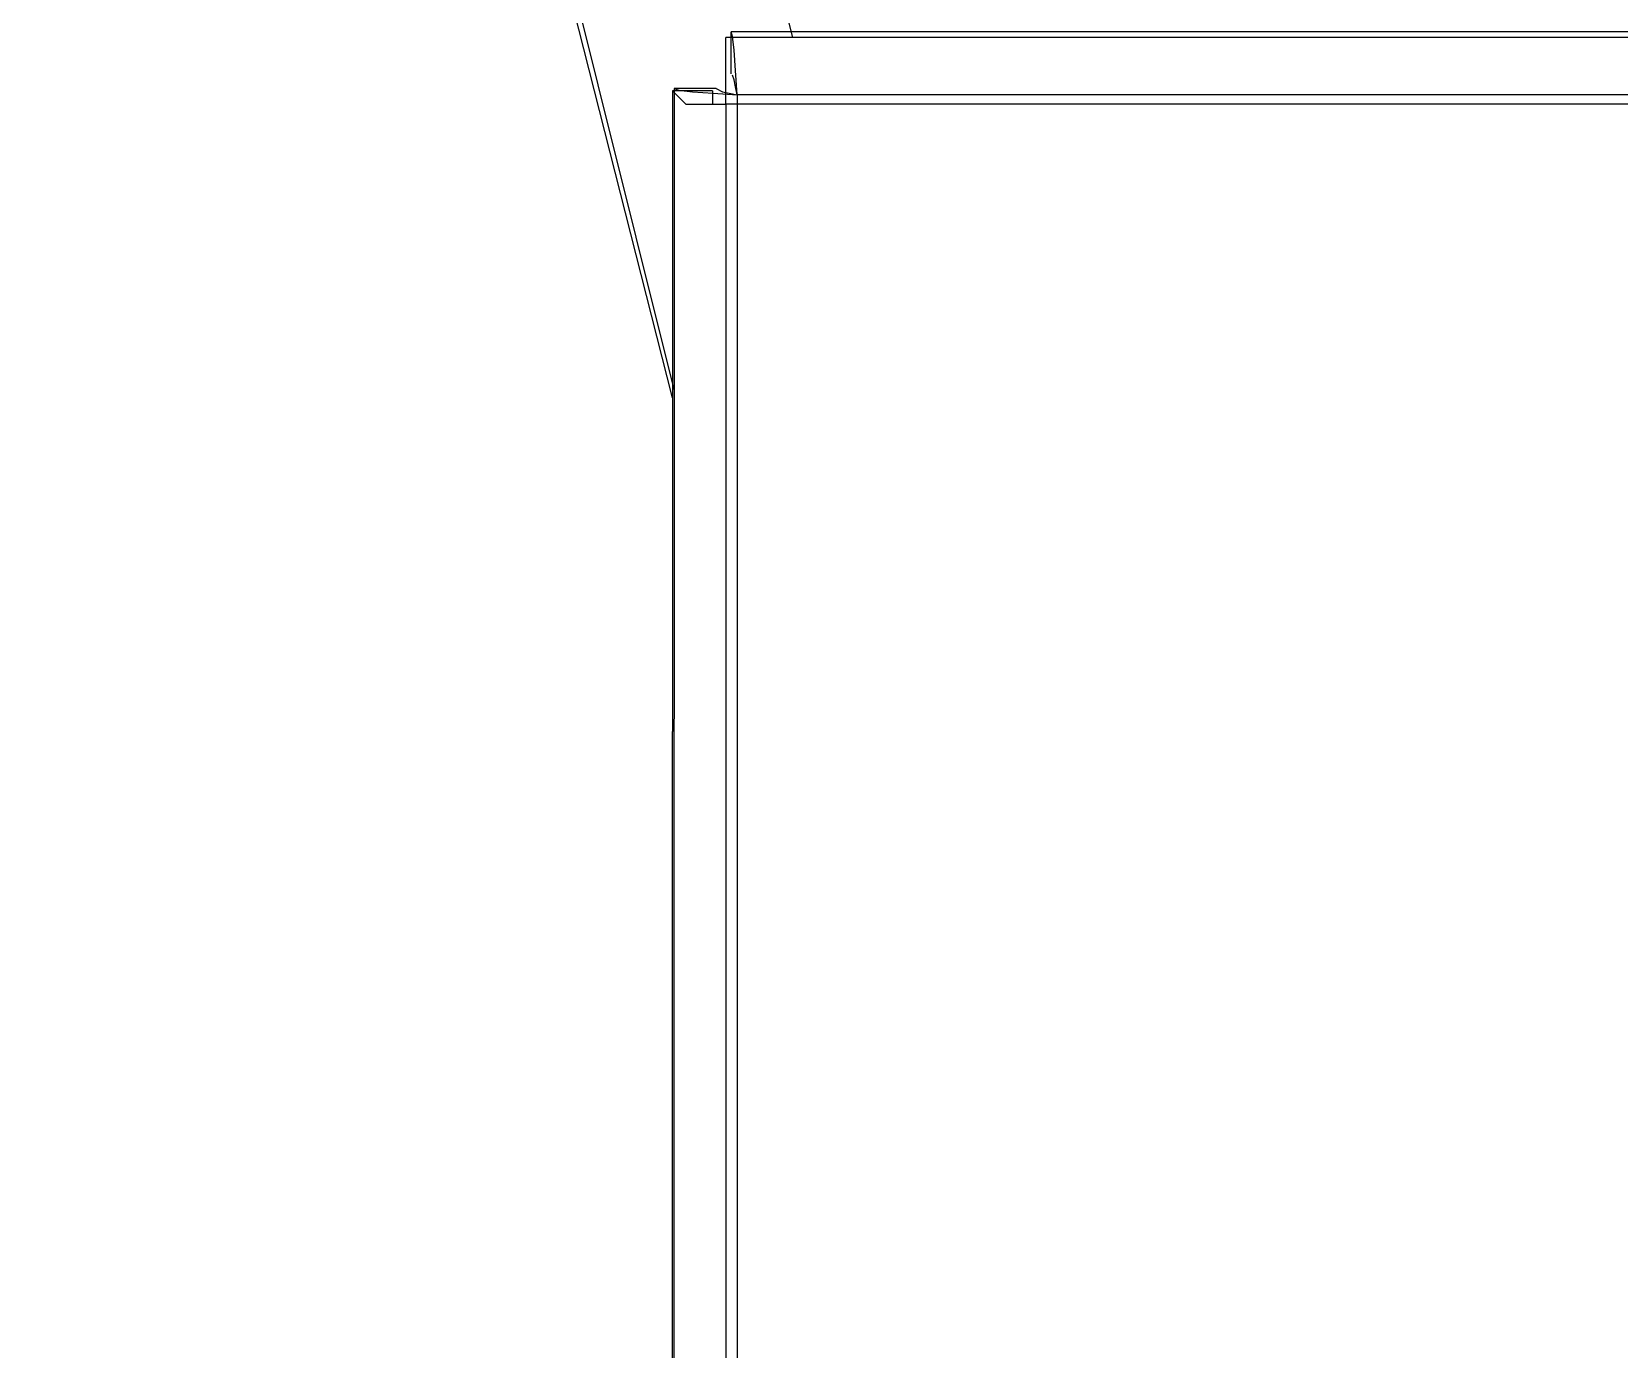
# Model space of a CAD drawing. Extents: x 3 to 592, y 5 to 207.
# Drawn here: x 84.843 to 89.038, y 65.5 to 68.983 of the extents above; entities that cross this region are included whole.
import ezdxf

# ---------------------------------------------------------------- set-up
doc = ezdxf.new("R2010")
doc.units = 0
doc.layers.get('0').update_dxf_attribs({"linetype": 'CONTINUOUS'})

msp = doc.modelspace()

# ---------------------------------------------------------------- linework, layer by layer
at = {"color": 7}
for points in [[(85.372222, 74.824167), (86.853889, 68.968056)], [(86.536389, 68.015556), (84.843056, 74.683056)], [(86.540799, 68.037675), (85.83683, 70.861307)], [(86.540799, 68.037675), (85.83683, 70.861307)], [(86.540799, 68.037675), (85.83683, 70.861307)], [(86.540799, 68.037675), (85.83683, 70.861307)], [(86.540799, 68.037675), (85.83683, 70.861307)], [(86.540799, 68.037675), (85.83683, 70.861307)], [(86.540799, 68.037675), (85.83683, 70.861307)], [(86.540799, 68.037675), (85.83683, 70.861307)], [(89.921468, 68.983401), (86.691082, 68.983401)], [(89.921468, 68.983401), (86.691082, 68.983401)], [(89.921468, 68.983401), (86.691082, 68.983401)], [(89.921468, 68.983401), (86.691082, 68.983401)], [(89.921468, 68.983401), (86.691082, 68.983401)], [(89.921468, 68.983401), (86.691082, 68.983401)], [(89.921468, 68.983401), (86.691082, 68.983401)], [(89.921468, 68.983401), (86.691082, 68.983401)], [(86.691188, 68.872276), (86.691188, 68.983401)], [(86.691188, 68.872276), (86.691188, 68.983401)], [(86.691188, 68.872276), (86.691188, 68.983401)], [(86.691188, 68.872276), (86.691188, 68.983401)], [(86.691188, 68.872276), (86.691188, 68.983401)], [(86.691188, 68.872276), (86.691188, 68.983401)], [(86.691188, 68.872276), (86.691188, 68.983401)], [(86.691188, 68.872276), (86.691188, 68.983401)], [(86.707451, 68.816714), (86.703218, 68.880567), (86.699337, 68.934542), (86.695104, 68.970525), (86.691223, 68.983225)], [(86.707451, 68.816714), (86.703218, 68.880567), (86.699337, 68.934542), (86.695104, 68.970525), (86.691223, 68.983225)], [(86.707451, 68.816714), (86.703218, 68.880567), (86.699337, 68.934542), (86.695104, 68.970525), (86.691223, 68.983225)], [(86.707451, 68.816714), (86.703218, 68.880567), (86.699337, 68.934542), (86.695104, 68.970525), (86.691223, 68.983225)], [(86.707451, 68.816714), (86.703218, 68.880567), (86.699337, 68.934542), (86.695104, 68.970525), (86.691223, 68.983225)], [(86.707451, 68.816714), (86.703218, 68.880567), (86.699337, 68.934542), (86.695104, 68.970525), (86.691223, 68.983225)], [(86.707451, 68.816714), (86.703218, 68.880567), (86.699337, 68.934542), (86.695104, 68.970525), (86.691223, 68.983225)], [(86.707451, 68.816714), (86.703218, 68.880567), (86.699337, 68.934542), (86.695104, 68.970525), (86.691223, 68.983225)], [(86.6775, 68.791667), (86.6775, 68.862222), (86.6775, 68.932778), (86.6775, 68.968056)], [(86.6775, 68.862222), (86.6775, 68.968056)], [(99.483333, 68.968056), (86.6775, 68.968056)], [(86.6775, 68.791667), (86.6775, 68.826944), (86.6775, 68.862222)], [(86.707451, 68.816714), (86.703218, 68.837881), (86.699337, 68.855872), (86.695104, 68.868219)], [(86.707451, 68.816714), (86.703218, 68.837881), (86.699337, 68.855872), (86.695104, 68.868219)], [(86.707451, 68.816714), (86.703218, 68.837881), (86.699337, 68.855872), (86.695104, 68.868219)], [(86.707451, 68.816714), (86.703218, 68.837881), (86.699337, 68.855872), (86.695104, 68.868219)], [(86.707451, 68.816714), (86.703218, 68.837881), (86.699337, 68.855872), (86.695104, 68.868219)], [(86.707451, 68.816714), (86.703218, 68.837881), (86.699337, 68.855872), (86.695104, 68.868219)], [(86.707451, 68.816714), (86.703218, 68.837881), (86.699337, 68.855872), (86.695104, 68.868219)], [(86.707451, 68.816714), (86.703218, 68.837881), (86.699337, 68.855872), (86.695104, 68.868219)], [(86.536389, 68.826944), (86.571667, 68.791667), (86.642222, 68.791667), (86.6775, 68.791667)], [(86.642222, 68.826944), (86.536389, 68.826944)], [(86.536389, 68.826944), (86.536389, 67.133611)], [(86.651888, 68.833012), (86.540763, 68.833012)], [(86.651888, 68.833012), (86.540763, 68.833012)], [(86.651888, 68.833012), (86.540763, 68.833012)], [(86.651888, 68.833012), (86.540763, 68.833012)], [(86.651888, 68.833012), (86.540763, 68.833012)], [(86.651888, 68.833012), (86.540763, 68.833012)], [(86.651888, 68.833012), (86.540763, 68.833012)], [(86.651888, 68.833012), (86.540763, 68.833012)], [(86.540799, 68.833012), (86.553499, 68.828779), (86.589482, 68.824898), (86.64381, 68.820665), (86.70731, 68.816784)], [(86.540799, 68.833012), (86.540799, 67.16649)], [(86.540799, 68.833012), (86.553499, 68.828779), (86.589482, 68.824898), (86.64381, 68.820665), (86.70731, 68.816784)], [(86.540799, 68.833012), (86.540799, 67.16649)], [(86.540799, 68.833012), (86.540799, 67.16649)], [(86.540799, 68.833012), (86.553499, 68.828779), (86.589482, 68.824898), (86.64381, 68.820665), (86.70731, 68.816784)], [(86.540799, 68.833012), (86.553499, 68.828779), (86.589482, 68.824898), (86.64381, 68.820665), (86.70731, 68.816784)], [(86.540799, 68.833012), (86.540799, 67.16649)], [(86.540799, 68.833012), (86.553499, 68.828779), (86.589482, 68.824898), (86.64381, 68.820665), (86.70731, 68.816784)], [(86.540799, 68.833012), (86.540799, 67.16649)], [(86.540799, 68.833012), (86.553499, 68.828779), (86.589482, 68.824898), (86.64381, 68.820665), (86.70731, 68.816784)], [(86.540799, 68.833012), (86.540799, 67.16649)], [(86.540799, 68.833012), (86.540799, 67.16649)], [(86.540799, 68.833012), (86.553499, 68.828779), (86.589482, 68.824898), (86.64381, 68.820665), (86.70731, 68.816784)], [(86.540799, 68.833012), (86.553499, 68.828779), (86.589482, 68.824898), (86.64381, 68.820665), (86.70731, 68.816784)], [(86.540799, 68.833012), (86.540799, 67.16649)], [(86.642222, 68.826944), (86.642222, 68.791667), (86.6775, 68.791667)], [(86.651888, 68.833012), (86.668116, 68.824898), (86.686108, 68.820665), (86.707274, 68.816784)], [(86.651888, 68.833012), (86.668116, 68.824898), (86.686108, 68.820665), (86.707274, 68.816784)], [(86.651888, 68.833012), (86.668116, 68.824898), (86.686108, 68.820665), (86.707274, 68.816784)], [(86.651888, 68.833012), (86.668116, 68.824898), (86.686108, 68.820665), (86.707274, 68.816784)], [(86.651888, 68.833012), (86.668116, 68.824898), (86.686108, 68.820665), (86.707274, 68.816784)], [(86.651888, 68.833012), (86.668116, 68.824898), (86.686108, 68.820665), (86.707274, 68.816784)], [(86.651888, 68.833012), (86.668116, 68.824898), (86.686108, 68.820665), (86.707274, 68.816784)], [(86.651888, 68.833012), (86.668116, 68.824898), (86.686108, 68.820665), (86.707274, 68.816784)], [(86.707451, 68.816714), (86.707451, 62.705544)], [(86.707451, 68.816714), (86.707451, 62.705544)], [(86.707451, 68.816714), (86.707451, 62.705544)], [(86.707451, 68.816714), (86.707451, 62.705544)], [(86.707451, 68.816714), (86.707451, 62.705544)], [(86.707451, 68.816714), (86.707451, 62.705544)], [(86.707451, 68.816714), (86.707451, 62.705544)], [(86.707451, 68.816714), (86.707451, 62.705544)], [(89.921433, 68.816714), (86.707627, 68.816714)], [(89.921433, 68.816714), (86.707627, 68.816714)], [(89.921433, 68.816714), (86.707627, 68.816714)], [(89.921433, 68.816714), (86.707627, 68.816714)], [(89.921433, 68.816714), (86.707627, 68.816714)], [(89.921433, 68.816714), (86.707627, 68.816714)], [(89.921433, 68.816714), (86.707627, 68.816714)], [(89.921433, 68.816714), (86.707627, 68.816714)], [(99.483333, 68.791667), (86.6775, 68.791667)], [(86.6775, 68.791667), (86.6775, 62.688611)], [(86.536389, 64.099722), (86.536389, 67.133611)], [(86.540799, 64.110799), (86.540799, 67.166208)], [(86.540799, 64.110799), (86.540799, 67.166208)], [(86.540799, 64.110799), (86.540799, 67.166208)], [(86.540799, 64.110799), (86.540799, 67.166208)], [(86.540799, 64.110799), (86.540799, 67.166208)], [(86.540799, 64.110799), (86.540799, 67.166208)], [(86.540799, 64.110799), (86.540799, 67.166208)], [(86.540799, 64.110799), (86.540799, 67.166208)]]:
    msp.add_lwpolyline(points, dxfattribs=at)

doc.saveas('drawing.dxf')
